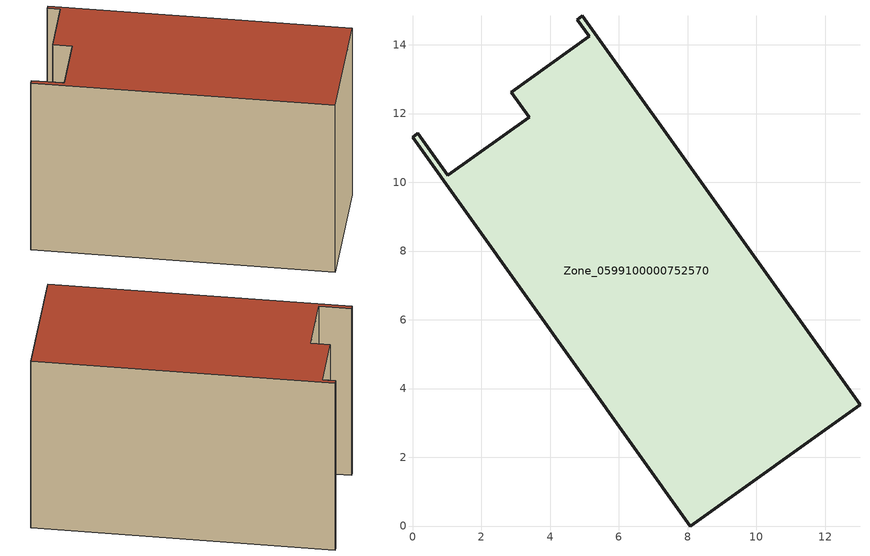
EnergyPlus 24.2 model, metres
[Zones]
Zone_0599100000752570
 floor ground (C_G): 5.13,14.24 4.79,14.72 4.94,14.84 13.02,3.53 8.07,0 0,11.31 0.16,11.42 1.03,10.2 3.4,11.89 2.87,12.62 z0
 wall outside (C_F): 13.02,3.53 4.94,14.84 4.79,14.72 5.13,14.24 2.87,12.62 3.4,11.89 1.03,10.2 0.16,11.42 0,11.31 8.07,0 13.02,3.53 z0:9.26
 roof outside (C_R): 0,11.31 8.07,0 13.02,3.53 4.94,14.84 4.79,14.72 5.13,14.24 2.87,12.62 3.4,11.89 1.03,10.2 0.16,11.42 z9.26
[BUILDING]
Pand.0599100000752570: North Axis=0; Terrain=City; Loads Convergence Tolerance Value=0.04; Temperature Convergence Tolerance Value=0.4; Solar Distribution=FullExterior; Maximum Number of Warmup Days=25; Minimum Number of Warmup Days=1
[Site:Location]
Rotterdam.The.Hague.AP_ZH_NLD Design_Conditions: Latitude=51.96; Longitude=4.45; Time Zone=1; Elevation=-4.5
[SITE:GROUNDTEMPERATURE:BUILDINGSURFACE]
18, 18, 18, 18, 18, 18, 18, 18, 18, 18, 18, 18
[MATERIAL] Thermal Absorptance=0.9; Solar Absorptance=0.7; Visible Absorptance=0.7
Name | Roughness | Thickness | Conductivity | Density | Specific Heat
G.TI.2006-2014 | MediumSmooth | 0.15 | 0.06 | 540 | 1210
F.TI.2006-2014 | Rough | 0.3 | 0.12 | 1920 | 840
R.TI.2006-2014 | MediumRough | 0.2 | 0.08 | 1500 | 1000
[CONSTRUCTION]
C_G: G.TI.2006-2014
C_F: F.TI.2006-2014
C_R: R.TI.2006-2014
[ZONE]
Zone_0599100000752570: Type=1; Multiplier=1; Ceiling Height=Autocalculate; Volume=Autocalculate; Floor Area=autocalculate; Part of Total Floor Area=Yes
[ZONEINFILTRATION:DESIGNFLOWRATE]
Infil_Zone_0599100000752570: Zone or ZoneList or Space or SpaceList=Zone_0599100000752570; Schedule=AlwaysOn; Design Flow Rate Calculation Method=Flow/Area; Flow Rate per Floor Area=0.0015; Constant Term Coefficient=1; Temperature Term Coefficient=0; Velocity Term Coefficient=0; Velocity Squared Term Coefficient=0
[HVACTEMPLATE:ZONE:IDEALLOADSAIRSYSTEM]
Zone_0599100000752570: Maximum Heating Supply Air Temperature=50; Minimum Cooling Supply Air Temperature=13; Maximum Heating Supply Air Humidity Ratio=0.0156; Minimum Cooling Supply Air Humidity Ratio=0.0077; Heating Limit=NoLimit; Cooling Limit=NoLimit; Dehumidification Control Type=ConstantSensibleHeatRatio; Cooling Sensible Heat Ratio=0.7; Dehumidification Setpoint=60; Humidification Control Type=None; Humidification Setpoint=30; Outdoor Air Method=None; Outdoor Air Flow Rate per Person=0.00944; Outdoor Air Flow Rate per Zone Floor Area=0; Outdoor Air Flow Rate per Zone=0; Demand Controlled Ventilation Type=None; Outdoor Air Economizer Type=NoEconomizer; Heat Recovery Type=None; Sensible Heat Recovery Effectiveness=0.7; Latent Heat Recovery Effectiveness=0.65
[ZONECONTROL:THERMOSTAT]
ThermostatControl_Zone_0599100000752570: Zone or ZoneList=Zone_0599100000752570; Control Type Schedule=DualSetpointControlType; Control 1=Thermostat_Zone_0599100000752570; Temperature Difference Between Cutout And Setpoint=0
[THERMOSTATSETPOINT:DUALSETPOINT]
Thermostat_Zone_0599100000752570: Heating Setpoint Temperature Schedule=HeatingSetpoint_Zone_0599100000752570; Cooling Setpoint Temperature Schedule=CoolingSetpoint_Zone_0599100000752570
[SCHEDULE:COMPACT]
HeatingSetpoint_Zone_0599100000752570: Through: 12/31, For: AllDays, Until: 24:00, 21
CoolingSetpoint_Zone_0599100000752570: Through: 12/31, For: AllDays, Until: 24:00, 24
DualSetpointControlType: Through: 12/31, For: AllDays, Until: 24:00, 4
AlwaysOn: Through: 12/31, For: AllDays, Until: 24:00, 1
